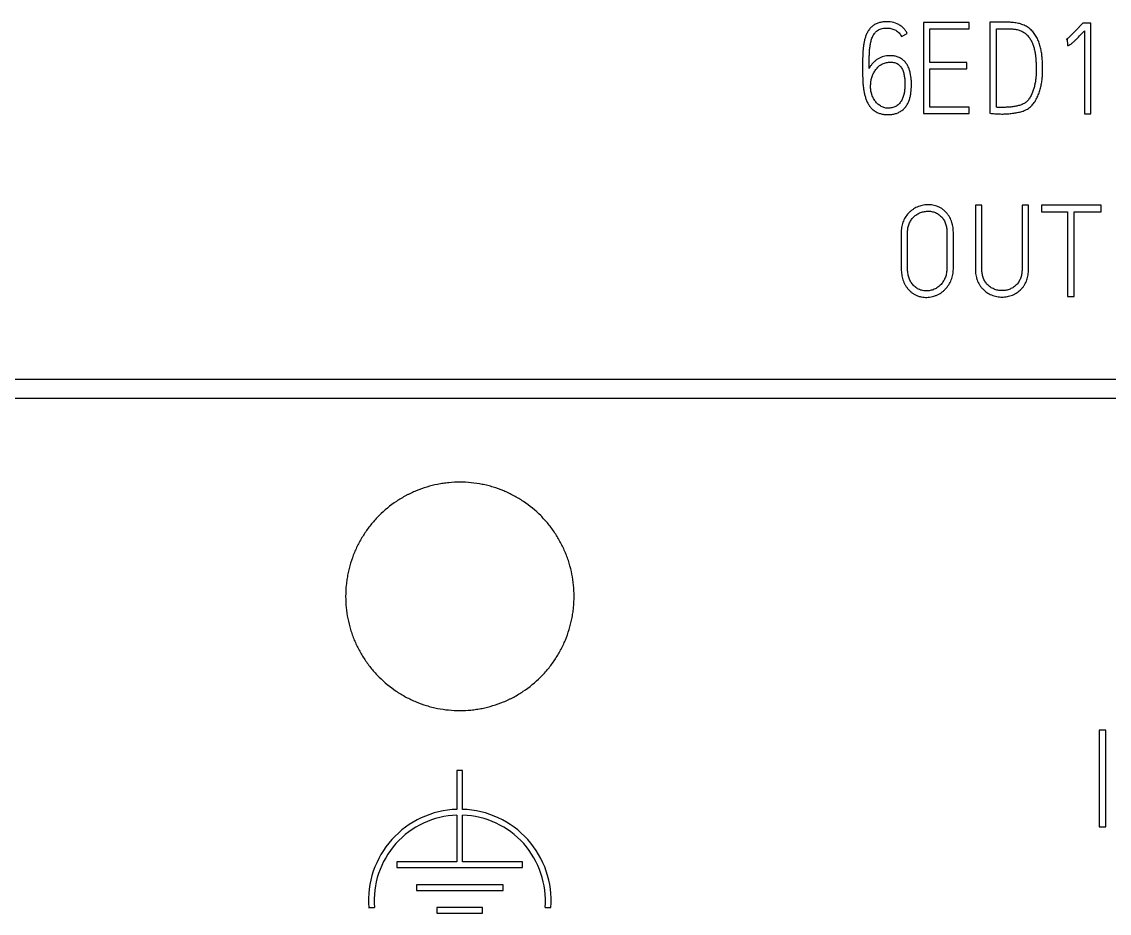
# Model space of a CAD drawing. Extents: x 0 to 420, y 0 to 297.
# Drawn here: x 132 to 151.04, y 157.78 to 173.4 of the extents above; entities that cross this region are included whole.
import ezdxf

# ---------------------------------------------------------------- set-up
doc = ezdxf.new("R2010")
doc.units = 0
doc.header["$LTSCALE"] = 23.1
doc.layers.add('10000_FRONT', color=7, linetype='CONTINUOUS')
doc.layers.add('10500_FRONT_LABELING', color=7, linetype='CONTINUOUS')

msp = doc.modelspace()

# ---------------------------------------------------------------- linework, layer by layer
at = {"layer": '10000_FRONT', "color": 7, "linetype": 'CONTINUOUS'}
for p, q in [((102.948, 167.136), (167.748, 167.136)), ((102.948, 166.803), (167.748, 166.803)), ((139.619, 160.284), (139.619, 159.603)), ((139.719, 160.284), (139.619, 160.284)), ((139.719, 159.603), (139.719, 160.284)), ((139.619, 159.503), (139.619, 158.684)), ((139.719, 158.684), (139.719, 159.503)), ((138.569, 158.684), (138.569, 158.584)), ((139.619, 158.684), (138.569, 158.684)), ((140.769, 158.684), (139.719, 158.684)), ((140.769, 158.584), (140.769, 158.684)), ((138.569, 158.584), (140.769, 158.584)), ((138.909, 158.284), (138.909, 158.184)), ((140.429, 158.284), (138.909, 158.284)), ((140.429, 158.184), (140.429, 158.284)), ((138.909, 158.184), (140.429, 158.184)), ((138.073, 157.884), (138.174, 157.884)), ((139.269, 157.884), (139.269, 157.784)), ((140.069, 157.884), (139.269, 157.884)), ((140.069, 157.784), (140.069, 157.884)), ((141.164, 157.884), (141.264, 157.884)), ((139.269, 157.784), (140.069, 157.784))]:
    msp.add_line(p, q, dxfattribs=at)
for radius, start, end in [(1.6, 91.7908, 184.3012), (1.6, 355.6988, 88.2092), (1.5, 91.9102, 184.5886), (1.5, 355.4114, 88.0898)]:
    msp.add_arc((139.669, 158.004), radius, start, end, dxfattribs=at)
for points, knots in [([(141.67, 163.334), (141.67, 163.4), (141.667, 163.465), (141.654, 163.595), (141.645, 163.659), (141.62, 163.787), (141.604, 163.85), (141.575, 163.944), (141.565, 163.975), (141.543, 164.038), (141.531, 164.068), (141.493, 164.159), (141.438, 164.277), (141.371, 164.389), (141.317, 164.47), (141.298, 164.497), (141.259, 164.55), (141.239, 164.576), (141.176, 164.652), (141.132, 164.701), (140.994, 164.839), (140.893, 164.922), (140.757, 165.014), (140.729, 165.031), (140.672, 165.065), (140.643, 165.081), (140.557, 165.128), (140.498, 165.156), (140.377, 165.206), (140.316, 165.228), (140.222, 165.257), (140.191, 165.265), (140.127, 165.281), (140.094, 165.289), (139.997, 165.308), (139.868, 165.327), (139.738, 165.334), (139.607, 165.334), (139.541, 165.331), (139.443, 165.321), (139.41, 165.317), (139.345, 165.307), (139.313, 165.302), (139.216, 165.283), (139.153, 165.267), (139.028, 165.229), (138.967, 165.207), (138.876, 165.17), (138.846, 165.156), (138.801, 165.135), (138.786, 165.128), (138.757, 165.113), (138.684, 165.075), (138.614, 165.033), (138.451, 164.924), (138.35, 164.842), (138.233, 164.725), (138.21, 164.701), (138.166, 164.652), (138.145, 164.628), (138.083, 164.552), (138.044, 164.5), (137.972, 164.391), (137.938, 164.335), (137.892, 164.249), (137.877, 164.219), (137.849, 164.16), (137.835, 164.13), (137.798, 164.039), (137.754, 163.916), (137.722, 163.79), (137.703, 163.694), (137.697, 163.662), (137.688, 163.597), (137.683, 163.564), (137.674, 163.466), (137.67, 163.4), (137.67, 163.334)], [0, 0, 0, 0, 0.03125, 0.03125, 0.0625, 0.0625, 0.09375, 0.09375, 0.109375, 0.109375, 0.125, 0.125, 0.15625, 0.1875, 0.1875, 0.203125, 0.203125, 0.21875, 0.21875, 0.25, 0.25, 0.3125, 0.3125, 0.328125, 0.328125, 0.34375, 0.34375, 0.375, 0.375, 0.40625, 0.40625, 0.421875, 0.421875, 0.4375, 0.4375, 0.46875, 0.5, 0.5, 0.53125, 0.53125, 0.546875, 0.546875, 0.5625, 0.5625, 0.59375, 0.59375, 0.625, 0.625, 0.640625, 0.640625, 0.648438, 0.648438, 0.65625, 0.6875, 0.6875, 0.75, 0.75, 0.765625, 0.765625, 0.78125, 0.78125, 0.8125, 0.8125, 0.84375, 0.84375, 0.859375, 0.859375, 0.875, 0.875, 0.90625, 0.9375, 0.9375, 0.953125, 0.953125, 0.96875, 0.96875, 1, 1, 1, 1]), ([(137.67, 163.334), (137.67, 163.268), (137.674, 163.202), (137.687, 163.073), (137.696, 163.008), (137.721, 162.881), (137.737, 162.818), (137.766, 162.723), (137.776, 162.692), (137.798, 162.63), (137.81, 162.599), (137.847, 162.509), (137.903, 162.391), (137.97, 162.279), (138.024, 162.198), (138.043, 162.171), (138.082, 162.118), (138.102, 162.092), (138.165, 162.016), (138.209, 161.967), (138.347, 161.829), (138.448, 161.746), (138.571, 161.663), (138.584, 161.654), (138.612, 161.637), (138.626, 161.628), (138.669, 161.603), (138.697, 161.586), (138.784, 161.54), (138.843, 161.512), (138.963, 161.462), (139.025, 161.44), (139.119, 161.411), (139.15, 161.402), (139.214, 161.386), (139.246, 161.379), (139.343, 161.36), (139.473, 161.34), (139.603, 161.334), (139.734, 161.334), (139.799, 161.337), (139.898, 161.346), (139.931, 161.351), (139.996, 161.36), (140.028, 161.366), (140.125, 161.385), (140.188, 161.401), (140.313, 161.439), (140.374, 161.461), (140.465, 161.498), (140.495, 161.511), (140.54, 161.533), (140.555, 161.54), (140.584, 161.555), (140.657, 161.593), (140.727, 161.635), (140.89, 161.743), (140.991, 161.826), (141.108, 161.943), (141.131, 161.967), (141.175, 162.015), (141.196, 162.04), (141.258, 162.116), (141.297, 162.168), (141.369, 162.276), (141.403, 162.332), (141.449, 162.419), (141.464, 162.448), (141.492, 162.508), (141.506, 162.538), (141.543, 162.629), (141.587, 162.752), (141.619, 162.878), (141.638, 162.974), (141.644, 163.006), (141.653, 163.071), (141.657, 163.104), (141.667, 163.202), (141.67, 163.268), (141.67, 163.334)], [0, 0, 0, 0, 0.03125, 0.03125, 0.0625, 0.0625, 0.09375, 0.09375, 0.109375, 0.109375, 0.125, 0.125, 0.15625, 0.1875, 0.1875, 0.203125, 0.203125, 0.21875, 0.21875, 0.25, 0.25, 0.3125, 0.3125, 0.320312, 0.320312, 0.328125, 0.328125, 0.34375, 0.34375, 0.375, 0.375, 0.40625, 0.40625, 0.421875, 0.421875, 0.4375, 0.4375, 0.46875, 0.5, 0.5, 0.53125, 0.53125, 0.546875, 0.546875, 0.5625, 0.5625, 0.59375, 0.59375, 0.625, 0.625, 0.640625, 0.640625, 0.648438, 0.648438, 0.65625, 0.6875, 0.6875, 0.75, 0.75, 0.765625, 0.765625, 0.78125, 0.78125, 0.8125, 0.8125, 0.84375, 0.84375, 0.859375, 0.859375, 0.875, 0.875, 0.90625, 0.9375, 0.9375, 0.953125, 0.953125, 0.96875, 0.96875, 1, 1, 1, 1])]:
    msp.add_open_spline(points, degree=3, knots=knots, dxfattribs=at)
at = {"layer": '10500_FRONT_LABELING', "color": 7, "linetype": 'CONTINUOUS'}
for p, q in [((147.787, 173.384), (147.787, 171.788)), ((148.591, 173.384), (147.787, 173.384)), ((148.591, 173.271), (148.591, 173.384)), ((149.199, 173.39), (148.952, 173.388)), ((148.952, 173.388), (148.952, 171.795)), ((150.577, 173.375), (150.561, 173.357)), ((150.718, 173.375), (150.577, 173.375)), ((150.718, 171.782), (150.718, 173.375)), ((147.403, 173.14), (147.506, 173.193)), ((147.899, 172.685), (147.899, 173.271)), ((147.899, 173.271), (148.591, 173.271)), ((149.066, 171.899), (149.066, 173.275)), ((149.066, 173.275), (149.243, 173.275)), ((150.606, 173.237), (150.606, 171.782)), ((150.292, 173.089), (150.306, 173.093)), ((150.306, 173.093), (150.313, 172.98)), ((147.206, 172.802), (147.166, 172.8)), ((147.175, 172.687), (147.211, 172.689)), ((148.549, 172.685), (147.899, 172.685)), ((147.899, 171.899), (147.899, 172.574)), ((147.899, 172.574), (148.549, 172.574)), ((148.549, 172.574), (148.549, 172.685)), ((147.787, 171.788), (148.591, 171.788)), ((148.591, 171.899), (147.899, 171.899)), ((148.591, 171.788), (148.591, 171.899)), ((150.606, 171.782), (150.718, 171.782)), ((148.699, 170.186), (148.699, 169.059)), ((148.812, 170.186), (148.699, 170.186)), ((148.812, 169.059), (148.812, 170.186)), ((149.515, 170.186), (149.515, 169.059)), ((149.629, 170.186), (149.515, 170.186)), ((149.629, 169.059), (149.629, 170.186)), ((149.855, 170.182), (149.855, 170.068)), ((150.9, 170.182), (149.855, 170.182)), ((149.855, 170.068), (150.312, 170.068)), ((150.312, 170.068), (150.312, 168.584)), ((150.425, 168.584), (150.425, 170.068)), ((150.425, 170.068), (150.9, 170.068)), ((150.9, 170.068), (150.9, 170.182)), ((147.398, 169.7), (147.398, 169.09)), ((147.509, 169.09), (147.509, 169.7)), ((148.2, 169.7), (148.2, 169.09)), ((148.313, 169.09), (148.313, 169.7)), ((150.312, 168.584), (150.425, 168.584)), ((150.863, 160.993), (150.863, 159.298)), ((150.982, 160.993), (150.863, 160.993)), ((150.982, 159.298), (150.982, 160.993)), ((150.863, 159.298), (150.982, 159.298))]:
    msp.add_line(p, q, dxfattribs=at)
for points, knots in [([(147.506, 173.193), (147.497, 173.212), (147.486, 173.229), (147.461, 173.262), (147.447, 173.278), (147.416, 173.307), (147.4, 173.319), (147.365, 173.342), (147.346, 173.352), (147.289, 173.378), (147.249, 173.389), (147.186, 173.396), (147.165, 173.397), (147.124, 173.397), (147.103, 173.396), (147.072, 173.393), (147.062, 173.391), (147.041, 173.387), (147.031, 173.385), (147.001, 173.377), (146.981, 173.37), (146.953, 173.357), (146.943, 173.352), (146.925, 173.342), (146.917, 173.336), (146.891, 173.317), (146.875, 173.304), (146.847, 173.273), (146.834, 173.257), (146.811, 173.222), (146.802, 173.203), (146.789, 173.175), (146.785, 173.165), (146.777, 173.146), (146.774, 173.136), (146.765, 173.106), (146.759, 173.086), (146.75, 173.045), (146.746, 173.025), (146.74, 172.984), (146.737, 172.964), (146.73, 172.902), (146.727, 172.861), (146.724, 172.778), (146.723, 172.737), (146.722, 172.654), (146.722, 172.612), (146.722, 172.529), (146.723, 172.488), (146.724, 172.426), (146.724, 172.405), (146.726, 172.364), (146.727, 172.343), (146.73, 172.302), (146.732, 172.281), (146.737, 172.24), (146.74, 172.219), (146.746, 172.178), (146.75, 172.157), (146.76, 172.116), (146.765, 172.096), (146.777, 172.056), (146.784, 172.036), (146.8, 171.998), (146.809, 171.978), (146.83, 171.942), (146.842, 171.925), (146.861, 171.9), (146.868, 171.892), (146.883, 171.877), (146.89, 171.869), (146.914, 171.849), (146.931, 171.836), (146.957, 171.82), (146.967, 171.815), (146.985, 171.805), (146.995, 171.801), (147.025, 171.79), (147.045, 171.784), (147.076, 171.778), (147.086, 171.776), (147.107, 171.773), (147.117, 171.772), (147.149, 171.77), (147.17, 171.77), (147.211, 171.772), (147.232, 171.774), (147.263, 171.779), (147.273, 171.781), (147.294, 171.786), (147.304, 171.789), (147.334, 171.799), (147.353, 171.808), (147.39, 171.828), (147.408, 171.84), (147.441, 171.866), (147.455, 171.881), (147.476, 171.905), (147.482, 171.914), (147.494, 171.931), (147.5, 171.94), (147.516, 171.967), (147.525, 171.986), (147.54, 172.025), (147.547, 172.046), (147.557, 172.086), (147.562, 172.107), (147.572, 172.169), (147.576, 172.21), (147.578, 172.273), (147.578, 172.294), (147.578, 172.336), (147.577, 172.357), (147.573, 172.42), (147.567, 172.461), (147.554, 172.522), (147.548, 172.542), (147.534, 172.583), (147.526, 172.602), (147.511, 172.63), (147.506, 172.639), (147.495, 172.657), (147.489, 172.666), (147.47, 172.692), (147.456, 172.707), (147.432, 172.728), (147.424, 172.735), (147.407, 172.748), (147.398, 172.753), (147.371, 172.769), (147.351, 172.777), (147.321, 172.787), (147.311, 172.79), (147.29, 172.795), (147.28, 172.797), (147.249, 172.802), (147.227, 172.804), (147.206, 172.802)], [0, 0, 0, 0, 0.015625, 0.015625, 0.03125, 0.03125, 0.046875, 0.046875, 0.0625, 0.0625, 0.09375, 0.09375, 0.109375, 0.109375, 0.125, 0.125, 0.132812, 0.132812, 0.140625, 0.140625, 0.15625, 0.15625, 0.164062, 0.164062, 0.171875, 0.171875, 0.1875, 0.1875, 0.203125, 0.203125, 0.21875, 0.21875, 0.226562, 0.226562, 0.234375, 0.234375, 0.25, 0.25, 0.265625, 0.265625, 0.28125, 0.28125, 0.3125, 0.3125, 0.34375, 0.34375, 0.375, 0.375, 0.40625, 0.40625, 0.421875, 0.421875, 0.4375, 0.4375, 0.453125, 0.453125, 0.46875, 0.46875, 0.484375, 0.484375, 0.5, 0.5, 0.515625, 0.515625, 0.53125, 0.53125, 0.546875, 0.546875, 0.554688, 0.554688, 0.5625, 0.5625, 0.578125, 0.578125, 0.585938, 0.585938, 0.59375, 0.59375, 0.609375, 0.609375, 0.617188, 0.617188, 0.625, 0.625, 0.640625, 0.640625, 0.65625, 0.65625, 0.664062, 0.664062, 0.671875, 0.671875, 0.6875, 0.6875, 0.703125, 0.703125, 0.71875, 0.71875, 0.726562, 0.726562, 0.734375, 0.734375, 0.75, 0.75, 0.765625, 0.765625, 0.78125, 0.78125, 0.8125, 0.8125, 0.828125, 0.828125, 0.84375, 0.84375, 0.875, 0.875, 0.890625, 0.890625, 0.90625, 0.90625, 0.914062, 0.914062, 0.921875, 0.921875, 0.9375, 0.9375, 0.945312, 0.945312, 0.953125, 0.953125, 0.96875, 0.96875, 0.976562, 0.976562, 0.984375, 0.984375, 1, 1, 1, 1]), ([(148.952, 171.795), (148.966, 171.794), (148.98, 171.792), (149.008, 171.79), (149.022, 171.788), (149.05, 171.786), (149.064, 171.785), (149.091, 171.783), (149.105, 171.783), (149.147, 171.781), (149.175, 171.781), (149.23, 171.783), (149.258, 171.784), (149.313, 171.789), (149.341, 171.792), (149.396, 171.8), (149.423, 171.805), (149.465, 171.814), (149.478, 171.817), (149.506, 171.825), (149.519, 171.829), (149.546, 171.839), (149.559, 171.844), (149.584, 171.856), (149.597, 171.862), (149.621, 171.876), (149.633, 171.884), (149.656, 171.901), (149.666, 171.91), (149.696, 171.94), (149.714, 171.961), (149.738, 171.996), (149.746, 172.008), (149.76, 172.032), (149.767, 172.045), (149.786, 172.082), (149.797, 172.108), (149.817, 172.16), (149.825, 172.187), (149.84, 172.241), (149.846, 172.269), (149.857, 172.323), (149.861, 172.351), (149.868, 172.406), (149.87, 172.434), (149.874, 172.49), (149.875, 172.517), (149.876, 172.574), (149.875, 172.602), (149.874, 172.658), (149.873, 172.686), (149.87, 172.742), (149.867, 172.769), (149.861, 172.825), (149.857, 172.853), (149.85, 172.894), (149.847, 172.908), (149.841, 172.935), (149.838, 172.949), (149.831, 172.976), (149.827, 172.989), (149.818, 173.017), (149.814, 173.03), (149.799, 173.069), (149.787, 173.095), (149.767, 173.132), (149.76, 173.144), (149.745, 173.168), (149.737, 173.18), (149.72, 173.202), (149.711, 173.213), (149.692, 173.234), (149.682, 173.244), (149.662, 173.264), (149.652, 173.273), (149.63, 173.291), (149.618, 173.299), (149.582, 173.322), (149.557, 173.334), (149.518, 173.349), (149.504, 173.354), (149.477, 173.363), (149.464, 173.366), (149.422, 173.376), (149.395, 173.38), (149.339, 173.386), (149.311, 173.387), (149.269, 173.389), (149.255, 173.39), (149.227, 173.39), (149.213, 173.391), (149.199, 173.39)], [0, 0, 0, 0, 0.015625, 0.015625, 0.03125, 0.03125, 0.046875, 0.046875, 0.0625, 0.0625, 0.09375, 0.09375, 0.125, 0.125, 0.15625, 0.15625, 0.1875, 0.1875, 0.203125, 0.203125, 0.21875, 0.21875, 0.234375, 0.234375, 0.25, 0.25, 0.265625, 0.265625, 0.28125, 0.28125, 0.3125, 0.3125, 0.328125, 0.328125, 0.34375, 0.34375, 0.375, 0.375, 0.40625, 0.40625, 0.4375, 0.4375, 0.46875, 0.46875, 0.5, 0.5, 0.53125, 0.53125, 0.5625, 0.5625, 0.59375, 0.59375, 0.625, 0.625, 0.65625, 0.65625, 0.671875, 0.671875, 0.6875, 0.6875, 0.703125, 0.703125, 0.71875, 0.71875, 0.75, 0.75, 0.765625, 0.765625, 0.78125, 0.78125, 0.796875, 0.796875, 0.8125, 0.8125, 0.828125, 0.828125, 0.84375, 0.84375, 0.875, 0.875, 0.890625, 0.890625, 0.90625, 0.90625, 0.9375, 0.9375, 0.96875, 0.96875, 0.984375, 0.984375, 1, 1, 1, 1]), ([(150.561, 173.357), (150.551, 173.345), (150.54, 173.334), (150.518, 173.31), (150.508, 173.299), (150.475, 173.264), (150.454, 173.241), (150.41, 173.195), (150.388, 173.172), (150.353, 173.139), (150.342, 173.129), (150.324, 173.113), (150.318, 173.108), (150.305, 173.098), (150.299, 173.093), (150.292, 173.089)], [0, 0, 0, 0, 0.125, 0.125, 0.25, 0.25, 0.5, 0.5, 0.75, 0.75, 0.875, 0.875, 0.9375, 0.9375, 1, 1, 1, 1]), ([(146.836, 172.578), (146.836, 172.628), (146.837, 172.677), (146.839, 172.751), (146.839, 172.775), (146.841, 172.825), (146.842, 172.849), (146.845, 172.898), (146.847, 172.923), (146.853, 172.972), (146.857, 172.997), (146.867, 173.045), (146.873, 173.068), (146.884, 173.103), (146.889, 173.115), (146.898, 173.138), (146.904, 173.149), (146.916, 173.171), (146.926, 173.186), (146.938, 173.201), (146.946, 173.21), (146.95, 173.215), (146.963, 173.228), (146.973, 173.236), (146.993, 173.25), (147.004, 173.256), (147.026, 173.267), (147.038, 173.271), (147.062, 173.278), (147.074, 173.28), (147.099, 173.284), (147.111, 173.285), (147.136, 173.286), (147.148, 173.286), (147.185, 173.285), (147.21, 173.282), (147.258, 173.269), (147.281, 173.26), (147.313, 173.241), (147.324, 173.234), (147.343, 173.218), (147.352, 173.21), (147.369, 173.192), (147.377, 173.182), (147.391, 173.162), (147.398, 173.151), (147.403, 173.14)], [0, 0, 0, 0, 0.125, 0.125, 0.1875, 0.1875, 0.25, 0.25, 0.3125, 0.3125, 0.375, 0.375, 0.4375, 0.4375, 0.46875, 0.46875, 0.5, 0.5, 0.53125, 0.546875, 0.546875, 0.5625, 0.5625, 0.59375, 0.59375, 0.625, 0.625, 0.65625, 0.65625, 0.6875, 0.6875, 0.71875, 0.71875, 0.75, 0.75, 0.8125, 0.8125, 0.875, 0.875, 0.90625, 0.90625, 0.9375, 0.9375, 0.96875, 0.96875, 1, 1, 1, 1]), ([(149.243, 173.275), (149.266, 173.275), (149.289, 173.274), (149.334, 173.272), (149.357, 173.27), (149.402, 173.265), (149.424, 173.261), (149.458, 173.251), (149.468, 173.248), (149.49, 173.24), (149.5, 173.235), (149.521, 173.226), (149.531, 173.22), (149.551, 173.208), (149.561, 173.202), (149.588, 173.181), (149.604, 173.166), (149.634, 173.131), (149.647, 173.112), (149.671, 173.073), (149.682, 173.053), (149.7, 173.011), (149.708, 172.99), (149.719, 172.957), (149.722, 172.946), (149.728, 172.924), (149.731, 172.913), (149.739, 172.88), (149.743, 172.858), (149.75, 172.813), (149.752, 172.791), (149.756, 172.746), (149.758, 172.723), (149.76, 172.678), (149.761, 172.656), (149.763, 172.61), (149.763, 172.588), (149.764, 172.542), (149.763, 172.52), (149.761, 172.475), (149.76, 172.452), (149.756, 172.407), (149.753, 172.385), (149.747, 172.34), (149.743, 172.318), (149.733, 172.274), (149.728, 172.252), (149.709, 172.186), (149.694, 172.143), (149.662, 172.083), (149.65, 172.064), (149.623, 172.027), (149.608, 172.01), (149.587, 171.991), (149.582, 171.988), (149.573, 171.981), (149.559, 171.97), (149.545, 171.962), (149.525, 171.952), (149.514, 171.948), (149.493, 171.94), (149.482, 171.936), (149.449, 171.926), (149.427, 171.921), (149.383, 171.912), (149.338, 171.905), (149.293, 171.901), (149.259, 171.899), (149.248, 171.899), (149.225, 171.898), (149.214, 171.897), (149.18, 171.897), (149.157, 171.897), (149.123, 171.897), (149.112, 171.897), (149.089, 171.897), (149.078, 171.898), (149.066, 171.899)], [0, 0, 0, 0, 0.03125, 0.03125, 0.0625, 0.0625, 0.09375, 0.09375, 0.109375, 0.109375, 0.125, 0.125, 0.140625, 0.140625, 0.15625, 0.15625, 0.1875, 0.1875, 0.21875, 0.21875, 0.25, 0.25, 0.28125, 0.28125, 0.296875, 0.296875, 0.3125, 0.3125, 0.34375, 0.34375, 0.375, 0.375, 0.40625, 0.40625, 0.4375, 0.4375, 0.46875, 0.46875, 0.5, 0.5, 0.53125, 0.53125, 0.5625, 0.5625, 0.59375, 0.59375, 0.625, 0.625, 0.6875, 0.6875, 0.71875, 0.71875, 0.75, 0.75, 0.757812, 0.757812, 0.765625, 0.78125, 0.78125, 0.796875, 0.796875, 0.8125, 0.8125, 0.84375, 0.84375, 0.875, 0.90625, 0.90625, 0.921875, 0.921875, 0.9375, 0.9375, 0.96875, 0.96875, 0.984375, 0.984375, 1, 1, 1, 1]), ([(150.313, 172.98), (150.317, 172.98), (150.321, 172.981), (150.329, 172.982), (150.333, 172.983), (150.341, 172.986), (150.345, 172.988), (150.352, 172.992), (150.355, 172.994), (150.365, 173.001), (150.372, 173.006), (150.385, 173.017), (150.391, 173.022), (150.41, 173.038), (150.422, 173.049), (150.446, 173.072), (150.457, 173.083), (150.492, 173.118), (150.515, 173.142), (150.561, 173.189), (150.584, 173.213), (150.606, 173.237)], [0, 0, 0, 0, 0.03125, 0.03125, 0.0625, 0.0625, 0.09375, 0.09375, 0.125, 0.125, 0.1875, 0.1875, 0.25, 0.25, 0.375, 0.375, 0.5, 0.5, 0.75, 0.75, 1, 1, 1, 1]), ([(147.166, 172.8), (147.131, 172.798), (147.097, 172.792), (147.048, 172.775), (147.031, 172.768), (147.001, 172.752), (146.986, 172.744), (146.958, 172.724), (146.944, 172.712), (146.919, 172.689), (146.907, 172.676), (146.889, 172.657), (146.884, 172.651), (146.873, 172.637), (146.867, 172.63), (146.853, 172.609), (146.844, 172.594), (146.836, 172.578)], [0, 0, 0, 0, 0.25, 0.25, 0.375, 0.375, 0.5, 0.5, 0.625, 0.625, 0.75, 0.75, 0.8125, 0.8125, 0.875, 0.875, 1, 1, 1, 1]), ([(147.211, 172.689), (147.222, 172.69), (147.234, 172.689), (147.257, 172.687), (147.268, 172.684), (147.291, 172.679), (147.302, 172.675), (147.323, 172.666), (147.333, 172.661), (147.353, 172.649), (147.362, 172.641), (147.379, 172.625), (147.386, 172.617), (147.4, 172.598), (147.406, 172.588), (147.417, 172.568), (147.422, 172.557), (147.431, 172.536), (147.435, 172.525), (147.441, 172.503), (147.444, 172.492), (147.452, 172.458), (147.455, 172.435), (147.461, 172.39), (147.462, 172.367), (147.464, 172.332), (147.464, 172.321), (147.464, 172.298), (147.464, 172.286), (147.463, 172.252), (147.461, 172.229), (147.456, 172.183), (147.453, 172.16), (147.446, 172.127), (147.443, 172.115), (147.437, 172.093), (147.433, 172.082), (147.421, 172.05), (147.411, 172.029), (147.393, 171.999), (147.386, 171.989), (147.372, 171.971), (147.364, 171.962), (147.348, 171.946), (147.339, 171.938), (147.325, 171.928), (147.321, 171.924), (147.311, 171.918), (147.306, 171.915), (147.29, 171.907), (147.28, 171.902), (147.258, 171.895), (147.246, 171.892), (147.212, 171.885), (147.189, 171.883), (147.154, 171.884), (147.142, 171.885), (147.119, 171.888), (147.108, 171.89), (147.085, 171.897), (147.075, 171.901), (147.054, 171.911), (147.043, 171.917), (147.024, 171.93), (147.014, 171.937), (146.996, 171.951), (146.988, 171.959), (146.971, 171.975), (146.963, 171.984), (146.948, 172.002), (146.941, 172.011), (146.921, 172.04), (146.91, 172.06), (146.89, 172.102), (146.883, 172.124), (146.874, 172.158), (146.871, 172.169), (146.867, 172.192), (146.865, 172.204), (146.863, 172.239), (146.863, 172.262), (146.865, 172.308), (146.867, 172.331), (146.871, 172.365), (146.873, 172.377), (146.878, 172.399), (146.88, 172.411), (146.89, 172.444), (146.899, 172.466), (146.914, 172.496), (146.919, 172.507), (146.931, 172.526), (146.938, 172.536), (146.952, 172.555), (146.959, 172.564), (146.973, 172.582), (146.981, 172.591), (146.997, 172.608), (147.005, 172.616), (147.018, 172.627), (147.023, 172.631), (147.032, 172.638), (147.037, 172.641), (147.062, 172.657), (147.083, 172.667), (147.116, 172.678), (147.128, 172.681), (147.151, 172.685), (147.163, 172.686), (147.175, 172.687)], [0, 0, 0, 0, 0.015625, 0.015625, 0.03125, 0.03125, 0.046875, 0.046875, 0.0625, 0.0625, 0.078125, 0.078125, 0.09375, 0.09375, 0.109375, 0.109375, 0.125, 0.125, 0.140625, 0.140625, 0.15625, 0.15625, 0.1875, 0.1875, 0.21875, 0.21875, 0.234375, 0.234375, 0.25, 0.25, 0.28125, 0.28125, 0.3125, 0.3125, 0.328125, 0.328125, 0.34375, 0.34375, 0.375, 0.375, 0.390625, 0.390625, 0.40625, 0.40625, 0.421875, 0.421875, 0.429688, 0.429688, 0.4375, 0.4375, 0.453125, 0.453125, 0.46875, 0.46875, 0.5, 0.5, 0.515625, 0.515625, 0.53125, 0.53125, 0.546875, 0.546875, 0.5625, 0.5625, 0.578125, 0.578125, 0.59375, 0.59375, 0.609375, 0.609375, 0.625, 0.625, 0.65625, 0.65625, 0.6875, 0.6875, 0.703125, 0.703125, 0.71875, 0.71875, 0.75, 0.75, 0.78125, 0.78125, 0.796875, 0.796875, 0.8125, 0.8125, 0.84375, 0.84375, 0.859375, 0.859375, 0.875, 0.875, 0.890625, 0.890625, 0.90625, 0.90625, 0.921875, 0.921875, 0.929688, 0.929688, 0.9375, 0.9375, 0.96875, 0.96875, 0.984375, 0.984375, 1, 1, 1, 1]), ([(148.313, 169.7), (148.313, 169.763), (148.305, 169.824), (148.281, 169.899), (148.275, 169.914), (148.263, 169.943), (148.249, 169.971), (148.233, 169.997), (148.215, 170.023), (148.205, 170.035), (148.185, 170.059), (148.174, 170.07), (148.151, 170.092), (148.139, 170.102), (148.121, 170.116), (148.114, 170.12), (148.101, 170.129), (148.094, 170.133), (148.074, 170.145), (148.059, 170.152), (148.031, 170.164), (148.016, 170.169), (147.986, 170.178), (147.971, 170.182), (147.924, 170.191), (147.893, 170.193), (147.846, 170.192), (147.83, 170.191), (147.799, 170.187), (147.783, 170.185), (147.737, 170.174), (147.708, 170.164), (147.664, 170.145), (147.65, 170.138), (147.623, 170.123), (147.61, 170.114), (147.584, 170.096), (147.572, 170.087), (147.548, 170.066), (147.537, 170.055), (147.504, 170.021), (147.486, 169.996), (147.461, 169.956), (147.454, 169.942), (147.44, 169.914), (147.434, 169.899), (147.423, 169.87), (147.419, 169.855), (147.411, 169.825), (147.408, 169.81), (147.403, 169.779), (147.401, 169.763), (147.399, 169.732), (147.398, 169.716), (147.398, 169.7)], [0, 0, 0, 0, 0.125, 0.125, 0.15625, 0.15625, 0.1875, 0.21875, 0.21875, 0.25, 0.25, 0.28125, 0.28125, 0.3125, 0.3125, 0.328125, 0.328125, 0.34375, 0.34375, 0.375, 0.375, 0.40625, 0.40625, 0.4375, 0.4375, 0.5, 0.5, 0.53125, 0.53125, 0.5625, 0.5625, 0.625, 0.625, 0.65625, 0.65625, 0.6875, 0.6875, 0.71875, 0.71875, 0.75, 0.75, 0.8125, 0.8125, 0.84375, 0.84375, 0.875, 0.875, 0.90625, 0.90625, 0.9375, 0.9375, 0.96875, 0.96875, 1, 1, 1, 1]), ([(147.509, 169.7), (147.509, 169.724), (147.511, 169.748), (147.518, 169.795), (147.523, 169.818), (147.535, 169.852), (147.54, 169.863), (147.55, 169.885), (147.556, 169.896), (147.568, 169.916), (147.574, 169.926), (147.588, 169.946), (147.596, 169.955), (147.62, 169.982), (147.638, 169.998), (147.667, 170.019), (147.677, 170.025), (147.698, 170.037), (147.709, 170.043), (147.742, 170.057), (147.765, 170.064), (147.8, 170.073), (147.812, 170.075), (147.836, 170.078), (147.847, 170.079), (147.871, 170.08), (147.883, 170.08), (147.907, 170.078), (147.919, 170.077), (147.955, 170.07), (147.978, 170.064), (148.011, 170.049), (148.022, 170.044), (148.042, 170.032), (148.062, 170.018), (148.08, 170.003), (148.098, 169.986), (148.106, 169.977), (148.13, 169.95), (148.143, 169.931), (148.16, 169.899), (148.165, 169.888), (148.174, 169.865), (148.182, 169.843), (148.187, 169.819), (148.192, 169.796), (148.194, 169.784), (148.198, 169.748), (148.2, 169.724), (148.2, 169.7)], [0, 0, 0, 0, 0.0625, 0.0625, 0.125, 0.125, 0.15625, 0.15625, 0.1875, 0.1875, 0.21875, 0.21875, 0.25, 0.25, 0.3125, 0.3125, 0.34375, 0.34375, 0.375, 0.375, 0.4375, 0.4375, 0.46875, 0.46875, 0.5, 0.5, 0.53125, 0.53125, 0.5625, 0.5625, 0.625, 0.625, 0.65625, 0.65625, 0.6875, 0.71875, 0.71875, 0.75, 0.75, 0.8125, 0.8125, 0.84375, 0.84375, 0.875, 0.90625, 0.90625, 0.9375, 0.9375, 1, 1, 1, 1]), ([(147.398, 169.09), (147.398, 169.057), (147.4, 169.025), (147.408, 168.962), (147.414, 168.93), (147.427, 168.883), (147.432, 168.868), (147.444, 168.838), (147.45, 168.823), (147.465, 168.794), (147.473, 168.78), (147.49, 168.753), (147.5, 168.74), (147.53, 168.702), (147.552, 168.679), (147.584, 168.654), (147.59, 168.649), (147.603, 168.64), (147.61, 168.635), (147.631, 168.622), (147.659, 168.607), (147.689, 168.595), (147.712, 168.588), (147.72, 168.586), (147.736, 168.582), (147.744, 168.58), (147.784, 168.572), (147.816, 168.57), (147.864, 168.571), (147.881, 168.572), (147.913, 168.577), (147.929, 168.579), (147.96, 168.587), (147.975, 168.591), (147.998, 168.599), (148.006, 168.602), (148.021, 168.608), (148.029, 168.612), (148.065, 168.629), (148.093, 168.645), (148.131, 168.675), (148.143, 168.685), (148.166, 168.708), (148.177, 168.72), (148.209, 168.757), (148.227, 168.783), (148.259, 168.84), (148.273, 168.869), (148.288, 168.914), (148.293, 168.93), (148.301, 168.961), (148.304, 168.977), (148.311, 169.025), (148.313, 169.057), (148.313, 169.09)], [0, 0, 0, 0, 0.0625, 0.0625, 0.125, 0.125, 0.15625, 0.15625, 0.1875, 0.1875, 0.21875, 0.21875, 0.25, 0.25, 0.3125, 0.3125, 0.328125, 0.328125, 0.34375, 0.34375, 0.375, 0.40625, 0.40625, 0.421875, 0.421875, 0.4375, 0.4375, 0.5, 0.5, 0.53125, 0.53125, 0.5625, 0.5625, 0.59375, 0.59375, 0.609375, 0.609375, 0.625, 0.625, 0.6875, 0.6875, 0.71875, 0.71875, 0.75, 0.75, 0.8125, 0.8125, 0.875, 0.875, 0.90625, 0.90625, 0.9375, 0.9375, 1, 1, 1, 1]), ([(148.2, 169.09), (148.2, 169.065), (148.198, 169.04), (148.193, 169.003), (148.191, 168.991), (148.186, 168.967), (148.182, 168.954), (148.171, 168.919), (148.161, 168.896), (148.144, 168.863), (148.137, 168.852), (148.124, 168.831), (148.116, 168.821), (148.093, 168.792), (148.075, 168.775), (148.046, 168.751), (148.036, 168.744), (148.015, 168.731), (148.004, 168.725), (147.97, 168.708), (147.947, 168.7), (147.911, 168.691), (147.898, 168.689), (147.874, 168.685), (147.861, 168.684), (147.836, 168.683), (147.824, 168.684), (147.799, 168.685), (147.786, 168.687), (147.75, 168.694), (147.726, 168.702), (147.692, 168.718), (147.681, 168.724), (147.66, 168.738), (147.65, 168.745), (147.631, 168.761), (147.622, 168.77), (147.605, 168.788), (147.589, 168.807), (147.575, 168.828), (147.562, 168.849), (147.556, 168.86), (147.541, 168.894), (147.533, 168.918), (147.523, 168.954), (147.521, 168.966), (147.516, 168.991), (147.515, 169.003), (147.511, 169.04), (147.509, 169.065), (147.509, 169.09)], [0, 0, 0, 0, 0.0625, 0.0625, 0.09375, 0.09375, 0.125, 0.125, 0.1875, 0.1875, 0.21875, 0.21875, 0.25, 0.25, 0.3125, 0.3125, 0.34375, 0.34375, 0.375, 0.375, 0.4375, 0.4375, 0.46875, 0.46875, 0.5, 0.5, 0.53125, 0.53125, 0.5625, 0.5625, 0.625, 0.625, 0.65625, 0.65625, 0.6875, 0.6875, 0.71875, 0.71875, 0.75, 0.78125, 0.78125, 0.8125, 0.8125, 0.875, 0.875, 0.90625, 0.90625, 0.9375, 0.9375, 1, 1, 1, 1]), ([(148.699, 169.059), (148.699, 169.027), (148.701, 168.996), (148.708, 168.95), (148.711, 168.935), (148.717, 168.912), (148.719, 168.904), (148.723, 168.889), (148.726, 168.882), (148.739, 168.845), (148.753, 168.817), (148.777, 168.778), (148.786, 168.765), (148.805, 168.74), (148.816, 168.728), (148.848, 168.694), (148.872, 168.674), (148.911, 168.647), (148.924, 168.639), (148.952, 168.624), (148.966, 168.618), (149.01, 168.6), (149.04, 168.591), (149.102, 168.578), (149.133, 168.575), (149.179, 168.575), (149.195, 168.576), (149.226, 168.579), (149.242, 168.581), (149.288, 168.59), (149.318, 168.599), (149.361, 168.617), (149.376, 168.623), (149.403, 168.638), (149.417, 168.646), (149.455, 168.673), (149.479, 168.693), (149.506, 168.721), (149.512, 168.727), (149.522, 168.739), (149.527, 168.745), (149.541, 168.764), (149.55, 168.777), (149.566, 168.803), (149.574, 168.817), (149.587, 168.845), (149.594, 168.86), (149.604, 168.889), (149.609, 168.904), (149.616, 168.934), (149.62, 168.949), (149.624, 168.98), (149.626, 168.996), (149.628, 169.027), (149.629, 169.043), (149.629, 169.059)], [0, 0, 0, 0, 0.0625, 0.0625, 0.09375, 0.09375, 0.109375, 0.109375, 0.125, 0.125, 0.1875, 0.1875, 0.21875, 0.21875, 0.25, 0.25, 0.3125, 0.3125, 0.34375, 0.34375, 0.375, 0.375, 0.4375, 0.4375, 0.5, 0.5, 0.53125, 0.53125, 0.5625, 0.5625, 0.625, 0.625, 0.65625, 0.65625, 0.6875, 0.6875, 0.75, 0.75, 0.765625, 0.765625, 0.78125, 0.78125, 0.8125, 0.8125, 0.84375, 0.84375, 0.875, 0.875, 0.90625, 0.90625, 0.9375, 0.9375, 0.96875, 0.96875, 1, 1, 1, 1]), ([(149.515, 169.059), (149.515, 169.035), (149.514, 169.011), (149.507, 168.964), (149.502, 168.941), (149.49, 168.907), (149.486, 168.896), (149.476, 168.875), (149.47, 168.864), (149.458, 168.843), (149.452, 168.833), (149.437, 168.814), (149.43, 168.805), (149.405, 168.778), (149.387, 168.763), (149.358, 168.743), (149.347, 168.736), (149.326, 168.725), (149.315, 168.72), (149.282, 168.707), (149.259, 168.7), (149.212, 168.69), (149.188, 168.688), (149.152, 168.688), (149.14, 168.689), (149.117, 168.691), (149.105, 168.693), (149.069, 168.7), (149.046, 168.706), (149.013, 168.72), (149.002, 168.725), (148.981, 168.736), (148.971, 168.742), (148.941, 168.762), (148.923, 168.778), (148.899, 168.804), (148.891, 168.813), (148.877, 168.832), (148.87, 168.842), (148.858, 168.863), (148.852, 168.873), (148.842, 168.895), (148.838, 168.906), (148.826, 168.94), (148.82, 168.963), (148.815, 168.999), (148.814, 169.011), (148.812, 169.035), (148.812, 169.047), (148.812, 169.059)], [0, 0, 0, 0, 0.0625, 0.0625, 0.125, 0.125, 0.15625, 0.15625, 0.1875, 0.1875, 0.21875, 0.21875, 0.25, 0.25, 0.3125, 0.3125, 0.34375, 0.34375, 0.375, 0.375, 0.4375, 0.4375, 0.5, 0.5, 0.53125, 0.53125, 0.5625, 0.5625, 0.625, 0.625, 0.65625, 0.65625, 0.6875, 0.6875, 0.75, 0.75, 0.78125, 0.78125, 0.8125, 0.8125, 0.84375, 0.84375, 0.875, 0.875, 0.9375, 0.9375, 0.96875, 0.96875, 1, 1, 1, 1])]:
    msp.add_open_spline(points, degree=3, knots=knots, dxfattribs=at)

doc.saveas('drawing.dxf')
